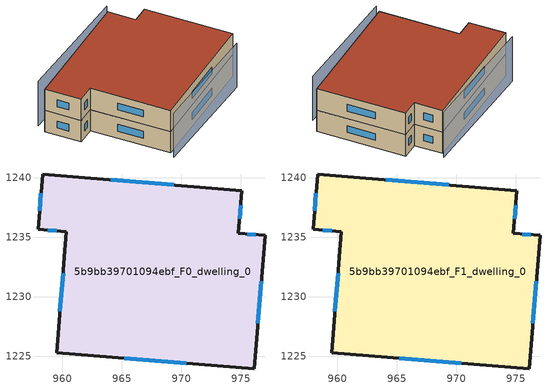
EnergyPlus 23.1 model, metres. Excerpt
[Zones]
5b9bb39701094ebf_F0_dwelling_0
 floor ground (EU_floor_Construction): 975.07,1238.92 974.78,1235.33 977.02,1235.15 976.1,1223.95 959.5,1225.31 960.33,1235.46 957.94,1235.66 958.32,1240.29 z0
 wall outside (EU_wall_Construction): 975.07,1238.92 958.32,1240.29 957.94,1235.66 960.33,1235.46 959.5,1225.31 976.1,1223.95 977.02,1235.15 974.78,1235.33 975.07,1238.92 z0:3
 window (EU_Window_Construction): 969.34,1239.39 964.06,1239.82 / 974.88,1236.56 974.97,1237.69 / 976.25,1235.21 975.54,1235.27 / 976.42,1227.78 976.7,1231.31 / 965.18,1224.84 970.42,1224.41 / 960.05,1231.98 959.79,1228.78 / 958.76,1235.59 959.52,1235.53 / 958.19,1238.71 958.07,1237.24 z1.03:1.97
5b9bb39701094ebf_F1_dwelling_0
 floor to 5b9bb39701094ebf_F0_dwelling_0 (EU_floor_Construction): 975.07,1238.92 974.78,1235.33 977.02,1235.15 976.1,1223.95 959.5,1225.31 960.33,1235.46 957.94,1235.66 958.32,1240.29 z3
 wall outside (EU_wall_Construction): 975.07,1238.92 958.32,1240.29 957.94,1235.66 960.33,1235.46 959.5,1225.31 976.1,1223.95 977.02,1235.15 974.78,1235.33 975.07,1238.92 z3:6
 window (EU_Window_Construction): 969.34,1239.39 964.06,1239.82 / 974.88,1236.56 974.97,1237.69 / 976.25,1235.21 975.54,1235.27 / 976.42,1227.78 976.7,1231.31 / 965.18,1224.84 970.42,1224.41 / 960.05,1231.98 959.79,1228.78 / 958.76,1235.59 959.52,1235.53 / 958.19,1238.71 958.07,1237.24 z4.03:4.97
 roof outside (EU_roof_Construction): 976.1,1223.95 977.02,1235.15 974.78,1235.33 975.07,1238.92 958.32,1240.29 957.94,1235.66 960.33,1235.46 959.5,1225.31 z6
shading: 958.89,1224.71 974.22,1222.78 z0:6.2; 975.68,1239.26 959.13,1241.38 z0:6.3
[Building]
EU S2 Campaign: North Axis=0; Terrain=City; Solar Distribution=FullExterior
[Site:Location]
Cape.Town.Intl.AP: Latitude=-33.965; Longitude=18.602; Time Zone=2; Elevation=46
[SizingPeriod:WeatherFileDays]
AnnualSizingPeriod: Begin Month=1; Begin Day of Month=1; End Month=12; End Day of Month=31; Day of Week for Start Day=Monday; Use Weather File Daylight Saving Period=No; Use Weather File Rain and Snow Indicators=No
[MATERIAL]
EU_InternalMass_Material: Roughness=MediumRough; Thickness=0.1; Conductivity=1; Density=1800; Specific Heat=900; Thermal Absorptance=0.9; Solar Absorptance=0.7; Visible Absorptance=0.7
[MATERIAL:NOMASS] Roughness=MediumRough; Thermal Absorptance=0.9; Solar Absorptance=0.7; Visible Absorptance=0.7
Name | Thermal Resistance
EU_wall_NoMass | 0.493876
EU_roof_NoMass | 0.449382
EU_floor_NoMass | 1.25
[WINDOWMATERIAL:SIMPLEGLAZINGSYSTEM]
EU_Window_SimpleGlazing: UFactor=4.4; Solar Heat Gain Coefficient=0.85; Visible Transmittance=0.85
[CONSTRUCTION]
EU_wall_Construction: EU_wall_NoMass
EU_roof_Construction: EU_roof_NoMass
EU_floor_Construction: EU_floor_NoMass
EU_Window_Construction: EU_Window_SimpleGlazing
EU_InternalMass_Construction: EU_InternalMass_Material
[ZONE] Type=1; Multiplier=1; Ceiling Height=autocalculate; Floor Area=autocalculate; Part of Total Floor Area=Yes
Name | Volume
5b9bb39701094ebf_F0_dwelling_0 | 750.637
5b9bb39701094ebf_F1_dwelling_0 | 750.638
[INTERNALMASS] Construction=EU_InternalMass_Construction; Surface Area=250.212
Name | Zone or ZoneList
5b9bb39701094ebf_F0_dwelling_0_EU_InternalMass | 5b9bb39701094ebf_F0_dwelling_0
5b9bb39701094ebf_F1_dwelling_0_EU_InternalMass | 5b9bb39701094ebf_F1_dwelling_0
[OTHEREQUIPMENT] Fuel Type=Electricity; Design Level Calculation Method=Watts/Area; Power per Zone Floor Area=1; Fraction Latent=0; Fraction Radiant=0; Fraction Lost=0; Carbon Dioxide Generation Rate=0; EndUse Subcategory=EU_Step8_InternalGains
Name | Zone or ZoneList or Space or SpaceList | Schedule
EU_Step8_InternalGain_5b9bb39701094ebf_F0_dwelling_0_f000 | 5b9bb39701094ebf_F0_dwelling_0 | EU_Step8_GainSchedule_5b9bb39701094ebf_F0_dwelling_0_f000
EU_Step8_InternalGain_5b9bb39701094ebf_F1_dwelling_0_f000 | 5b9bb39701094ebf_F1_dwelling_0 | EU_Step8_GainSchedule_5b9bb39701094ebf_F1_dwelling_0_f000
[ZONEVENTILATION:DESIGNFLOWRATE] Schedule=EU_AlwaysOn; Design Flow Rate Calculation Method=AirChanges/Hour; Air Changes per Hour=0.64; Ventilation Type=Natural; Fan Pressure Rise=0; Fan Total Efficiency=1; Constant Term Coefficient=1; Temperature Term Coefficient=0; Velocity Term Coefficient=0; Velocity Squared Term Coefficient=0; Minimum Indoor Temperature=-100; Maximum Indoor Temperature=100; Delta Temperature=-100; Minimum Outdoor Temperature=-100; Maximum Outdoor Temperature=100; Maximum Wind Speed=40
Name | Zone or ZoneList or Space or SpaceList
EU_ConstantAir_5b9bb39701094ebf_F0_dwelling_0 | 5b9bb39701094ebf_F0_dwelling_0
EU_ConstantAir_5b9bb39701094ebf_F1_dwelling_0 | 5b9bb39701094ebf_F1_dwelling_0
[HVACTEMPLATE:THERMOSTAT] Constant Heating Setpoint=20; Constant Cooling Setpoint=50
EU_HeatOnly_5b9bb39701094ebf_F0_dwelling_0; EU_HeatOnly_5b9bb39701094ebf_F1_dwelling_0
[HVACTEMPLATE:ZONE:IDEALLOADSAIRSYSTEM] System Availability Schedule=EU_AlwaysOn; Maximum Heating Supply Air Temperature=50; Minimum Cooling Supply Air Temperature=13; Maximum Heating Supply Air Humidity Ratio=0.0156; Minimum Cooling Supply Air Humidity Ratio=0.0077; Heating Limit=NoLimit; Cooling Limit=NoLimit; Heating Availability Schedule=EU_AlwaysOn; Cooling Availability Schedule=EU_CoolingOff; Dehumidification Control Type=ConstantSensibleHeatRatio; Cooling Sensible Heat Ratio=0.7; Dehumidification Setpoint=60; Humidification Control Type=None; Humidification Setpoint=30; Outdoor Air Method=None; Outdoor Air Flow Rate per Person=0.00944; Outdoor Air Flow Rate per Zone Floor Area=0; Outdoor Air Flow Rate per Zone=0; Demand Controlled Ventilation Type=None; Outdoor Air Economizer Type=NoEconomizer; Heat Recovery Type=None; Sensible Heat Recovery Effectiveness=0.7; Latent Heat Recovery Effectiveness=0.65
Name | Template Thermostat
5b9bb39701094ebf_F0_dwelling_0 | EU_HeatOnly_5b9bb39701094ebf_F0_dwelling_0
5b9bb39701094ebf_F1_dwelling_0 | EU_HeatOnly_5b9bb39701094ebf_F1_dwelling_0
[SIZING:ZONE] Zone Cooling Design Supply Air Temperature Input Method=SupplyAirTemperature; Zone Cooling Design Supply Air Temperature=13; Zone Heating Design Supply Air Temperature Input Method=SupplyAirTemperature; Zone Heating Design Supply Air Temperature=50; Zone Cooling Design Supply Air Humidity Ratio=0.008; Zone Heating Design Supply Air Humidity Ratio=0.008; Cooling Design Air Flow Method=DesignDay; Cooling Design Air Flow Rate=0; Cooling Minimum Air Flow per Zone Floor Area=0.000762; Cooling Minimum Air Flow=0; Cooling Minimum Air Flow Fraction=0.2; Heating Design Air Flow Method=DesignDay; Heating Design Air Flow Rate=0; Heating Maximum Air Flow per Zone Floor Area=0.002032; Heating Maximum Air Flow=0.141576; Heating Maximum Air Flow Fraction=0.3; Account for Dedicated Outdoor Air System=No; Dedicated Outdoor Air System Control Strategy=NeutralSupplyAir; Dedicated Outdoor Air Low Setpoint Temperature for Design=autosize; Dedicated Outdoor Air High Setpoint Temperature for Design=autosize; Zone Load Sizing Method=Sensible Load Only No Latent Load; Zone Latent Cooling Design Supply Air Humidity Ratio Input Method=HumidityRatioDifference; Zone Cooling Design Supply Air Humidity Ratio Difference=0.005; Zone Latent Heating Design Supply Air Humidity Ratio Input Method=HumidityRatioDifference; Zone Humidification Design Supply Air Humidity Ratio Difference=0.005
5b9bb39701094ebf_F0_dwelling_0; 5b9bb39701094ebf_F1_dwelling_0
[SCHEDULE:CONSTANT]
Name | Hourly Value
EU_AlwaysOn | 1
EU_CoolingOff | 0
[SCHEDULE:FILE] Column Number=1; Rows to Skip at Top=0; Number of Hours of Data=8760; Column Separator=Comma; Interpolate to Timestep=No; Minutes per Item=60; Adjust Schedule for Daylight Savings=Yes
Name | File
EU_Step8_GainSchedule_5b9bb39701094ebf_F0_dwelling_0_f000 | ../../schedules/5b9bb39701094ebf/5b9bb39701094ebf_F0_dwelling_0_f000_gain.csv
EU_Step8_GainSchedule_5b9bb39701094ebf_F1_dwelling_0_f000 | ../../schedules/5b9bb39701094ebf/5b9bb39701094ebf_F1_dwelling_0_f000_gain.csv
